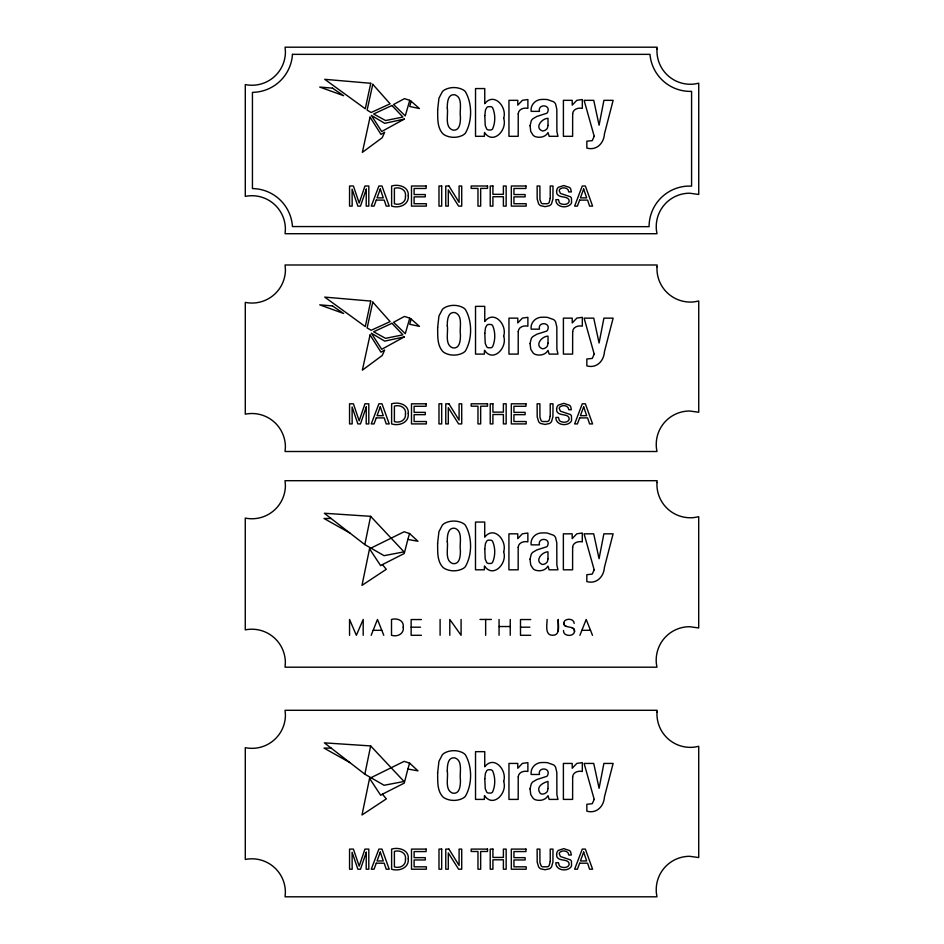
<?xml version="1.0" encoding="UTF-8"?>
<svg xmlns="http://www.w3.org/2000/svg" width="944" height="944" viewBox="0 0 944 944"><rect width="100%" height="100%" fill="white"/><g stroke="black" fill="none" stroke-linecap="round" stroke-linejoin="round"><path stroke-width="1.42" d="M558.14 631.241L558.223 619.429C557.963 624.149 560.913 635.406 552.724 635.277C544.464 635.454 547.213 624.279 547.083 619.429M563.497 630.509L563.615 631.725A4.295 4.295 0 0 0 565.232 634.285C568.194 636.409 574.046 635.69 574.566 631.477C574.979 624.562 562.777 629.518 563.969 622.391A3.469 3.469 0 0 1 565.149 620.444C567.981 618.237 574.117 619.111 574.176 623.406M364.832 544.605L370.614 516.321L324.347 513.265L364.832 544.605L384.066 555.674L403.997 551.862L370.614 516.321M364.856 774.198L370.65 745.925L324.37 742.857L364.856 774.198L384.102 785.278L404.032 781.467L370.65 745.925M369.541 548.806L361.989 585.363L386.285 569.303L382.426 564.583L380.656 565.668L369.541 548.806L404.115 531.767L409.566 533.537L417.968 541.254L407.867 539.437L404.233 553.514L382.426 564.583M369.564 778.399L362.012 814.967L386.32 798.895L382.45 794.175L380.68 795.261L369.564 778.399L404.138 761.36L409.602 763.13L418.003 770.847L407.891 769.041L404.256 783.107L382.45 794.175M407.867 539.437L409.566 533.537M407.891 769.041L409.602 763.13M371.193 635.3L377.47 619.453L383.783 635.3M579.911 635.3L586.189 619.453L592.502 635.3M331.096 518.48L324.004 518.48L349.799 532.971M421.39 619.547L411.147 619.547L411.147 635.3L421.39 635.3M479.953 619.453L491.387 619.453M530.74 619.547L520.498 619.547L520.498 635.3L530.74 635.3M499.057 626.533L510.244 626.533M411.147 627.194L420.517 627.194M520.498 627.194L529.855 627.194M373.163 630.309L381.777 630.309M581.882 630.309L590.496 630.309M331.12 748.085L324.028 748.085L349.835 762.575M566.306 626.427L564.512 625.435L563.887 623.146M571.686 627.583L573.893 628.964L574.566 631.477M510.244 619.476L510.244 635.3M499.057 619.476L499.057 635.3M485.653 619.453L485.653 635.3M461.085 619.453L461.085 635.3L449.792 619.453L449.792 635.3M440.105 619.453L440.105 635.3M363.192 635.3L363.192 619.453L356.36 635.3L349.551 619.453L349.551 635.3M437.65 109.764C437.827 117.622 436.942 126.815 442.382 133.222A11.21 11.21 0 0 0 444.435 134.933C450.087 138.119 457.639 138.119 463.292 134.933A11.222 11.222 0 0 0 465.357 133.222C472.354 121.316 472.354 103.557 465.357 91.651A11.222 11.222 0 0 0 463.292 89.94C457.639 86.765 450.087 86.765 444.435 89.94A11.21 11.21 0 0 0 442.37 91.651L438.948 98.211L437.65 109.764M437.65 327.568C437.827 335.415 436.942 344.607 442.382 351.026A11.21 11.21 0 0 0 444.435 352.737C450.087 355.912 457.639 355.912 463.292 352.737A11.222 11.222 0 0 0 465.357 351.026C472.354 339.12 472.354 321.361 465.357 309.455A11.222 11.222 0 0 0 463.292 307.744C457.639 304.558 450.087 304.558 444.435 307.744A11.21 11.21 0 0 0 442.37 309.455L438.948 316.016L437.65 327.568M437.615 543.272C437.792 551.119 436.907 560.311 442.347 566.719A11.21 11.21 0 0 0 444.4 568.441C450.052 571.616 457.616 571.616 463.268 568.441A11.222 11.222 0 0 0 465.321 566.719C472.319 554.812 472.319 537.053 465.321 525.159A11.222 11.222 0 0 0 463.268 523.436C457.616 520.262 450.052 520.262 444.4 523.436A11.21 11.21 0 0 0 442.347 525.159L438.925 531.708L437.615 543.272M437.638 772.865C437.815 780.712 436.942 789.904 442.37 796.323A11.21 11.21 0 0 0 444.435 798.034C450.087 801.208 457.639 801.208 463.292 798.034A11.222 11.222 0 0 0 465.345 796.323C472.342 784.417 472.342 766.658 465.345 754.752A11.222 11.222 0 0 0 463.292 753.041C457.639 749.866 450.087 749.866 444.435 753.041A11.21 11.21 0 0 0 442.37 754.752L438.948 761.312L437.638 772.865M366.272 189.166L366.189 206.111L368.809 206.111L368.809 186.003L364.962 186.003L359.18 203.031L353.41 186.003L349.551 186.003L349.551 206.111L352.171 206.111L352.1 189.166L357.87 206.111L360.49 206.111L366.272 189.166M366.272 406.958L366.189 423.915L368.809 423.915L368.809 403.808L364.962 403.808L359.18 420.823L353.41 403.808L349.551 403.808L349.551 423.915L352.171 423.915L352.1 406.958L357.87 423.915L360.49 423.915L366.272 406.958M366.272 852.255L366.189 869.212L368.809 869.212L368.809 849.104L364.962 849.104L359.18 866.132L353.41 849.104L349.551 849.104L349.551 869.212L352.171 869.212L352.1 852.255L357.87 869.212L360.49 869.212L366.272 852.255M447.291 108.005C448.471 114.566 444.305 127.228 452.849 130.095C460.129 131.263 460.483 121.8 460.436 116.891C459.268 110.318 463.41 97.68 454.878 94.778C447.598 93.633 447.255 103.097 447.291 108.005M447.291 325.81C448.471 332.371 444.305 345.02 452.849 347.899C460.129 349.056 460.483 339.592 460.436 334.683C459.268 328.111 463.41 315.473 454.878 312.57C447.598 311.426 447.255 320.889 447.291 325.81M447.267 541.502C448.435 548.063 444.282 560.724 452.825 563.592C460.094 564.76 460.448 555.296 460.401 550.387C459.232 543.815 463.374 531.177 454.843 528.274C447.574 527.13 447.232 536.593 447.267 541.502M447.291 771.106C448.471 777.667 444.305 790.317 452.849 793.196C460.117 794.352 460.471 784.901 460.436 779.98C459.268 773.407 463.41 760.77 454.866 757.879C447.598 756.722 447.255 766.198 447.291 771.106M484.803 115.569L485.228 125.505L486.703 128.986A3.41 3.41 0 0 0 488.26 129.965L490.998 129.965A3.363 3.363 0 0 0 492.544 128.986C495.494 122.661 495.494 113.988 492.544 107.663A3.363 3.363 0 0 0 490.998 106.672L488.26 106.672A3.41 3.41 0 0 0 486.703 107.663L485.428 110.259L484.803 115.569M484.803 333.362L485.228 343.297L486.703 346.79A3.41 3.41 0 0 0 488.26 347.77L490.998 347.77A3.363 3.363 0 0 0 492.544 346.79C495.494 340.454 495.494 331.781 492.544 325.456A3.363 3.363 0 0 0 490.998 324.476L488.26 324.476A3.41 3.41 0 0 0 486.703 325.456L485.428 328.064L484.803 333.362M484.768 549.066L485.192 559.001L486.667 562.482A3.41 3.41 0 0 0 488.225 563.462L490.974 563.462A3.363 3.363 0 0 0 492.508 562.482C495.458 556.158 495.458 547.485 492.508 541.16A3.363 3.363 0 0 0 490.974 540.18L488.225 540.18A3.41 3.41 0 0 0 486.667 541.16L485.393 543.756L484.768 549.066M484.791 778.67L485.228 788.606L486.691 792.087A3.41 3.41 0 0 0 488.26 793.066L490.998 793.066A3.363 3.363 0 0 0 492.532 792.087C495.482 785.762 495.482 777.077 492.532 770.752A3.363 3.363 0 0 0 490.998 769.773L488.26 769.773A3.41 3.41 0 0 0 486.691 770.752L485.417 773.36L484.791 778.67M503.683 118.319C507.636 129.894 493.205 145.246 484.484 132.502L484.355 136.314L475.528 136.314L475.528 88.559L484.756 88.559L484.756 103.675C494.007 91.757 507.365 107.038 503.683 118.319M503.683 336.123C507.636 347.687 493.205 363.039 484.484 350.295L484.355 354.106L475.528 354.106L475.528 306.363L484.756 306.363L484.756 321.479C494.007 309.549 507.365 324.83 503.683 336.123M503.648 551.815C507.612 563.391 493.169 578.743 484.461 565.999L484.319 569.81L475.493 569.81L475.493 522.056L484.72 522.056L484.72 537.171C493.972 525.253 507.341 540.534 503.648 551.815M503.671 781.42C507.636 792.984 493.205 808.335 484.484 795.591L484.343 799.403L475.528 799.403L475.528 751.66L484.756 751.66L484.756 766.776C494.007 754.858 507.365 770.139 503.671 781.42M530.068 125.729L530.752 131.476L533.148 135.263A7.328 7.328 0 0 0 535.531 136.715C540.003 138.131 545.667 136.998 548.016 132.561L549.148 136.314L557.975 136.314L556.889 131.558L556.818 109.244L555.615 104.088A7.186 7.186 0 0 0 553.668 101.787L547.508 99.604A30.479 30.479 0 0 0 542.517 99.427C535.991 99.085 530.162 104.701 531.165 111.368L539.461 111.368C537.584 103.828 550.576 104.241 547.827 111.663A2.985 2.985 0 0 1 546.706 113.292L536.912 116.419L532.794 118.826A7.812 7.812 0 0 0 531.236 120.879L530.068 125.729M530.068 343.522L530.752 349.268L533.148 353.056A7.328 7.328 0 0 0 535.531 354.507C540.003 355.923 545.667 354.791 548.016 350.366L549.148 354.106L557.975 354.106L556.889 349.351L556.818 327.037L555.615 321.892A7.186 7.186 0 0 0 553.668 319.591L547.508 317.408A30.479 30.479 0 0 0 542.517 317.231C535.991 316.877 530.162 322.506 531.165 329.161L539.461 329.161C537.584 321.621 550.576 322.034 547.827 329.468A2.985 2.985 0 0 1 546.706 331.084L536.912 334.211L532.794 336.619A7.812 7.812 0 0 0 531.236 338.684L530.068 343.522M530.032 559.226L530.717 564.972L533.124 568.76A7.328 7.328 0 0 0 535.508 570.211C539.968 571.627 545.632 570.495 547.98 566.058L549.113 569.81L557.939 569.81L556.854 565.055L556.783 542.741L555.579 537.584A7.186 7.186 0 0 0 553.632 535.283L547.485 533.1A30.479 30.479 0 0 0 542.481 532.935C535.956 532.581 530.127 538.21 531.142 544.865L539.425 544.865C537.549 537.325 550.541 537.738 547.791 545.16A2.985 2.985 0 0 1 546.67 546.788L536.876 549.915L532.758 552.323A7.812 7.812 0 0 0 531.201 554.388L530.032 559.226M530.056 788.818L530.752 794.565L533.148 798.353A7.328 7.328 0 0 0 535.531 799.804C540.003 801.22 545.667 800.087 548.016 795.662L549.148 799.403L557.975 799.403L556.889 794.659L556.818 772.334L555.603 767.189A7.186 7.186 0 0 0 553.656 764.888L547.508 762.705A30.479 30.479 0 0 0 542.505 762.528C535.991 762.174 530.162 767.802 531.165 774.469L539.449 774.469C537.573 766.929 550.576 767.33 547.827 774.764A2.985 2.985 0 0 1 546.706 776.381L536.9 779.52L532.782 781.915A7.812 7.812 0 0 0 531.236 783.98L530.056 788.818M657.012 48.994L656.953 50.834A33.418 33.418 0 0 0 694.642 83.992L698.737 83.214L698.737 194.464L689.651 193.213A33.418 33.418 0 0 0 656.245 226.654A34.244 34.244 0 0 0 656.422 230.23L656.977 233.711L285.088 233.711L285.395 229.168A33.488 33.488 0 0 0 246.915 196.092L245.287 196.364L245.287 84.582L246.915 84.866A33.465 33.465 0 0 0 285.43 51.814L285.064 47.2L657.154 47.2L657.012 48.994M657.012 266.798L656.953 268.639A33.418 33.418 0 0 0 694.642 301.797L698.737 301.006L698.737 412.257L689.651 411.006A33.418 33.418 0 0 0 656.245 444.459A34.244 34.244 0 0 0 656.422 448.022L656.977 451.503L285.088 451.503L285.395 446.96A33.488 33.488 0 0 0 246.915 413.885L245.287 414.168L245.287 302.387L246.915 302.67A33.465 33.465 0 0 0 285.43 269.618L285.064 264.993L657.154 264.993L657.012 266.798M656.977 482.502L656.918 484.331A33.418 33.418 0 0 0 694.607 517.489L698.702 516.71L698.702 627.961L689.616 626.71A33.418 33.418 0 0 0 656.245 658.428A34.244 34.244 0 0 0 656.387 663.726L656.941 667.196L285.064 667.196L285.359 662.664A33.488 33.488 0 0 0 246.891 629.589L245.263 629.86L245.263 518.091L246.891 518.374A33.465 33.465 0 0 0 285.407 485.31L285.029 480.697L657.118 480.697L656.977 482.502M657 712.095L656.953 713.935A33.418 33.418 0 0 0 694.631 747.093L698.725 746.303L698.725 857.565L689.639 856.302A33.418 33.418 0 0 0 656.233 889.755A34.244 34.244 0 0 0 656.41 893.319L656.965 896.8L285.088 896.8L285.383 892.257A33.488 33.488 0 0 0 246.915 859.182L245.287 859.465L245.287 747.683L246.915 747.967A33.465 33.465 0 0 0 285.43 714.915L285.064 710.301L657.154 710.301L657 712.095M403.218 627.146C404.339 633.931 397.247 637.153 391.512 635.3L391.512 619.453C397.035 617.824 404.221 620.338 403.218 627.146M550.222 198.405L549.184 202.441A4 4 0 0 1 547.732 203.68L542.352 203.739A3.67 3.67 0 0 1 541.065 202.618L539.944 199.467L539.897 186.003L537.124 186.003L537.195 199.078L538.646 203.869A6.089 6.089 0 0 0 540.782 205.733L545.066 206.653L549.337 205.733A6.089 6.089 0 0 0 551.485 203.869L552.924 199.078L552.995 186.003L550.222 186.003L550.222 198.405M550.222 416.21L549.184 420.245A4 4 0 0 1 547.732 421.472L542.352 421.531A3.67 3.67 0 0 1 541.065 420.422L539.944 417.26L539.897 403.808L537.124 403.808L537.195 416.87L538.646 421.673A6.089 6.089 0 0 0 540.782 423.537L545.066 424.446L549.337 423.537A6.089 6.089 0 0 0 551.485 421.673L552.924 416.87L552.995 403.808L550.222 403.808L550.222 416.21M550.222 861.506L549.184 865.542A4 4 0 0 1 547.732 866.769L542.352 866.828A3.67 3.67 0 0 1 541.065 865.719L539.944 862.556L539.897 849.104L537.124 849.104L537.195 862.167L538.646 866.97A6.089 6.089 0 0 0 540.782 868.834L545.066 869.743L549.337 868.834A6.089 6.089 0 0 0 551.485 866.97L552.924 862.167L552.995 849.104L550.222 849.104L550.222 861.506M556.571 191.042L556.818 193.426A4.059 4.059 0 0 0 557.644 194.771C560.689 198.275 569.256 195.526 569.208 201.473C568.194 204.907 563.238 204.966 560.547 203.621A4.224 4.224 0 0 1 559.237 202.417L558.47 199.644L555.851 199.644C555.532 207.031 566.034 208.848 570.506 204.423A5.168 5.168 0 0 0 571.557 202.724L571.45 198.134A4.59 4.59 0 0 0 570.459 196.777L560.394 193.402L559.226 190.594A2.962 2.962 0 0 1 560.217 188.883C563.061 186.77 568.642 187.762 568.784 191.939L571.332 191.939L570.731 189.06A5.31 5.31 0 0 0 569.598 187.478L563.78 185.543L558.423 187.266A5.404 5.404 0 0 0 557.019 189.213L556.571 191.042M556.571 408.835L556.818 411.218A4.059 4.059 0 0 0 557.644 412.575C560.689 416.068 569.256 413.33 569.208 419.278C568.194 422.7 563.238 422.759 560.547 421.425A4.224 4.224 0 0 1 559.237 420.21L558.47 417.437L555.851 417.437C555.532 424.824 566.034 426.653 570.506 422.228A5.168 5.168 0 0 0 571.557 420.517L571.45 415.926A4.59 4.59 0 0 0 570.459 414.569L560.394 411.195L559.226 408.386A2.962 2.962 0 0 1 560.217 406.687C563.061 404.563 568.642 405.566 568.784 409.731L571.332 409.731L570.731 406.852A5.31 5.31 0 0 0 569.598 405.283L563.78 403.348L558.423 405.07A5.404 5.404 0 0 0 557.019 407.017L556.571 408.835M556.571 854.131L556.818 856.515A4.059 4.059 0 0 0 557.644 857.872C560.689 861.365 569.256 858.627 569.208 864.574C568.194 867.996 563.238 868.067 560.547 866.722A4.224 4.224 0 0 1 559.237 865.506L558.47 862.733L555.851 862.733C555.532 870.12 566.034 871.949 570.506 867.524A5.168 5.168 0 0 0 571.557 865.825L571.45 861.223A4.59 4.59 0 0 0 570.459 859.866L560.394 856.503L559.226 853.683A2.962 2.962 0 0 1 560.217 851.984C563.061 849.86 568.642 850.863 568.784 855.028L571.332 855.028L570.731 852.149A5.31 5.31 0 0 0 569.598 850.579L563.78 848.644L558.423 850.367A5.404 5.404 0 0 0 557.019 852.314L556.571 854.131M518.232 113.846L518.197 136.314L508.958 136.314L508.958 100.335L517.796 100.335L517.796 105.15L522.41 100.3L527.885 99.533L527.885 108.359C523.932 107.439 518.433 109.079 518.232 113.846M518.232 331.639L518.197 354.106L508.958 354.106L508.958 318.14L517.796 318.14L517.796 322.942L522.41 318.093L527.885 317.326L527.885 326.152C523.932 325.243 518.433 326.884 518.232 331.639M518.197 547.343L518.162 569.81L508.922 569.81L508.922 533.832L517.76 533.832L517.76 538.646L522.374 533.797L527.861 533.03L527.861 541.856C523.896 540.936 518.398 542.576 518.197 547.343M518.232 776.936L518.185 799.403L508.958 799.403L508.958 763.436L517.784 763.436L517.784 768.251L522.41 763.401L527.885 762.634L527.885 771.46C523.92 770.54 518.433 772.18 518.232 776.936M572.666 113.846L572.619 136.314L563.403 136.314L563.403 100.335L572.217 100.335L572.217 105.15L576.843 100.3L582.318 99.533L582.318 108.359C578.353 107.439 572.866 109.091 572.666 113.846M572.666 331.639L572.619 354.106L563.403 354.106L563.403 318.14L572.217 318.14L572.217 322.942L576.843 318.093L582.318 317.326L582.318 326.152C578.353 325.243 572.866 326.884 572.666 331.639M572.63 547.343L572.595 569.81L563.367 569.81L563.367 533.832L572.182 533.832L572.182 538.646L576.808 533.797L582.283 533.03L582.283 541.856C578.318 540.936 572.831 542.588 572.63 547.343M572.654 776.936L572.619 799.403L563.391 799.403L563.391 763.436L572.217 763.436L572.217 768.251L576.831 763.401L582.306 762.634L582.306 771.46C578.353 770.54 572.855 772.18 572.654 776.936M548.016 125.41L547.473 127.936A4.932 4.932 0 0 1 546.505 129.304L545.219 130.248A6.254 6.254 0 0 1 542.34 130.956C534.269 127.794 541.655 118.437 548.016 118.319L548.016 125.41M548.016 343.203L547.473 345.74A4.932 4.932 0 0 1 546.505 347.097L545.219 348.041A6.254 6.254 0 0 1 542.34 348.761C534.269 345.587 541.655 336.229 548.016 336.123L548.016 343.203M547.98 558.907L547.449 561.432A4.932 4.932 0 0 1 546.47 562.801L545.184 563.745A6.254 6.254 0 0 1 542.304 564.453C534.233 561.291 541.62 551.933 547.98 551.815L547.98 558.907M548.016 788.5L547.473 791.037A4.932 4.932 0 0 1 546.505 792.405L545.219 793.338A6.254 6.254 0 0 1 542.328 794.057L541.467 793.951A2.832 2.832 0 0 1 540.145 793.196C535.59 786.942 542.753 782.8 548.016 781.42L548.016 788.5M408.256 195.715C409.224 204.848 399.17 208.518 391.618 206.111L391.618 186.003C398.675 183.82 409.153 186.818 408.256 195.715M408.256 413.507C409.224 422.641 399.17 426.31 391.618 423.915L391.618 403.808C398.675 401.613 409.153 404.622 408.256 413.507M408.256 858.804C409.224 867.949 399.17 871.619 391.618 869.212L391.618 849.104C398.675 846.91 409.153 849.919 408.256 858.804M405.483 196.258C406.109 202.346 399.784 205.591 394.391 203.798L394.391 188.316C399.855 186.582 406.557 189.862 405.483 196.258M405.483 414.05C406.109 420.139 399.784 423.384 394.391 421.602L394.391 406.121C399.855 404.386 406.557 407.655 405.483 414.05M405.483 859.347C406.109 865.436 399.784 868.681 394.391 866.899L394.391 851.417C399.855 849.683 406.557 852.951 405.483 859.347M292.451 54.351L292.333 55.956A40.545 40.545 0 0 1 254.019 92.311L252.437 92.382L252.437 188.576L254.019 188.623A40.557 40.557 0 0 1 292.321 225.026L292.439 226.56L649.083 226.666A40.557 40.557 0 0 1 687.574 186.098L691.586 186.121L691.586 91.379L688.306 91.356A40.521 40.521 0 0 1 650.027 54.976L649.968 54.351L292.451 54.351M594.213 136.314L592.254 140.632L586.849 141.187L586.849 148.078C596.643 150.863 603.9 143.181 604.443 133.906L613.128 100.335L603.912 100.335L599.086 125.21L593.741 100.335L584.112 100.335L594.213 136.314M594.213 354.106L592.254 358.425L586.849 358.991L586.849 365.883C596.643 368.656 603.9 360.986 604.443 351.699L613.128 318.14L603.912 318.14L599.086 343.002L593.741 318.14L584.112 318.14L594.213 354.106M594.177 569.81L592.218 574.129L586.826 574.695L586.826 581.575C596.608 584.36 603.865 576.678 604.408 567.403L613.093 533.832L603.877 533.832L599.062 558.706L593.705 533.832L584.076 533.832L594.177 569.81M594.201 799.403L592.242 803.722L586.849 804.288L586.849 811.179C596.643 813.952 603.9 806.282 604.431 796.996L613.128 763.436L603.9 763.436L599.086 788.299L593.729 763.436L584.112 763.436L594.201 799.403M370.756 83.284L365.281 108.772L324.736 79.32L370.756 83.284M370.756 301.077L365.281 326.577L324.736 297.112L370.756 301.077M372.774 84.299L367.122 110.129L371.145 112.501L390.108 103.816L372.774 84.299M370.048 117.127L362.366 152.362L382.214 137.694L384.668 132.243L380.975 134.39L370.048 117.127M372.774 302.104L367.122 327.934L371.145 330.294L390.108 321.609L372.774 302.104M370.048 334.931L362.366 370.154L382.214 355.499L384.668 350.035L380.975 352.195L370.048 334.931M411.112 101.209L409.755 106.483L419.455 108.572L411.112 101.209M411.112 319.001L409.755 324.288L419.455 326.376L411.112 319.001M409.755 100.335L405.271 115.9L393.565 104.501L404.469 98.636L409.755 100.335M409.755 318.14L405.271 333.692L393.565 322.293L404.469 316.429L409.755 318.14M380.29 189.012L377.057 197.874L383.288 197.874L380.29 189.012M380.29 406.805L377.057 415.667L383.288 415.667L380.29 406.805M583.652 189.012L580.418 197.874L586.661 197.874L583.652 189.012M380.29 852.102L377.057 860.963L383.288 860.963L380.29 852.102M583.652 406.805L580.418 415.667L586.661 415.667L583.652 406.805M583.652 852.102L580.418 860.963L586.661 860.963L583.652 852.102M376.278 200.104L374.048 206.111L371.275 206.111L378.898 186.003L381.99 186.003L389.223 206.111L386.226 206.111L384.22 200.104L376.278 200.104M376.278 417.897L374.048 423.915L371.275 423.915L378.898 403.808L381.99 403.808L389.223 423.915L386.226 423.915L384.22 417.897L376.278 417.897M579.651 200.104L577.409 206.111L574.636 206.111L582.271 186.003L585.351 186.003L592.596 206.111L589.587 206.111L587.581 200.104L579.651 200.104M376.278 863.194L374.048 869.212L371.275 869.212L378.898 849.104L381.99 849.104L389.223 869.212L386.226 869.212L384.22 863.194L376.278 863.194M579.651 417.897L577.409 423.915L574.636 423.915L582.271 403.808L585.351 403.808L592.596 423.915L589.587 423.915L587.581 417.897L579.651 417.897M579.651 863.194L577.409 869.212L574.636 869.212L582.271 849.104L585.351 849.104L592.596 869.212L589.587 869.212L587.581 863.194L579.651 863.194M404.351 119.074L381.718 131.511L371.346 115.404L384.727 123.334L404.351 119.074M404.351 336.866L381.718 349.304L371.346 333.197L384.727 341.126L404.351 336.866M391.937 105.504L373.623 113.988L385.565 120.537L402.899 117.056L391.937 105.504M391.937 323.296L373.623 331.781L385.565 338.341L402.899 334.849L391.937 323.296M426.122 186.003L411.49 186.003L411.49 206.111L426.358 206.111L426.358 203.727L414.109 203.727L414.109 196.871L425.272 196.871L425.272 194.558L414.109 194.558L414.109 188.47L426.122 188.47L426.122 186.003M441.686 186.003L438.984 186.003L438.984 206.111L441.686 206.111L441.686 186.003M448.919 186.003L445.769 186.003L445.769 206.111L448.306 206.111L448.306 189.862L458.631 206.111L461.71 206.111L461.71 186.003L459.091 186.003L459.091 202.335L448.919 186.003M487.517 186.003L471.186 186.003L471.186 188.399L477.971 188.399L477.971 206.111L480.661 206.111L480.661 188.399L487.517 188.399L487.517 186.003M492.91 186.003L490.219 186.003L490.219 206.111L492.91 206.111L492.91 196.718L503.388 196.718L503.388 206.111L506.161 206.111L506.161 186.003L503.388 186.003L503.388 194.322L492.91 194.322L492.91 186.003M525.961 186.003L511.318 186.003L511.318 206.111L526.186 206.111L526.186 203.727L513.937 203.727L513.937 196.871L525.112 196.871L525.112 194.558L513.937 194.558L513.937 188.47L525.961 188.47L525.961 186.003M426.122 403.808L411.49 403.808L411.49 423.915L426.358 423.915L426.358 421.52L414.109 421.52L414.109 414.664L425.272 414.664L425.272 412.351L414.109 412.351L414.109 406.274L426.122 406.274L426.122 403.808M441.686 403.808L438.984 403.808L438.984 423.915L441.686 423.915L441.686 403.808M448.919 403.808L445.769 403.808L445.769 423.915L448.306 423.915L448.306 407.655L458.631 423.915L461.71 423.915L461.71 403.808L459.091 403.808L459.091 420.139L448.919 403.808M487.517 403.808L471.186 403.808L471.186 406.191L477.971 406.191L477.971 423.915L480.661 423.915L480.661 406.191L487.517 406.191L487.517 403.808M492.91 403.808L490.219 403.808L490.219 423.915L492.91 423.915L492.91 414.51L503.388 414.51L503.388 423.915L506.161 423.915L506.161 403.808L503.388 403.808L503.388 412.127L492.91 412.127L492.91 403.808M525.961 403.808L511.318 403.808L511.318 423.915L526.186 423.915L526.186 421.52L513.937 421.52L513.937 414.664L525.112 414.664L525.112 412.351L513.937 412.351L513.937 406.274L525.961 406.274L525.961 403.808M426.122 849.104L411.49 849.104L411.49 869.212L426.358 869.212L426.358 866.816L414.109 866.816L414.109 859.96L425.272 859.96L425.272 857.648L414.109 857.648L414.109 851.571L426.122 851.571L426.122 849.104M441.686 849.104L438.984 849.104L438.984 869.212L441.686 869.212L441.686 849.104M448.919 849.104L445.769 849.104L445.769 869.212L448.306 869.212L448.306 852.951L458.631 869.212L461.71 869.212L461.71 849.104L459.091 849.104L459.091 865.436L448.919 849.104M487.517 849.104L471.186 849.104L471.186 851.488L477.971 851.488L477.971 869.212L480.661 869.212L480.661 851.488L487.517 851.488L487.517 849.104M492.91 849.104L490.219 849.104L490.219 869.212L492.91 869.212L492.91 859.807L503.388 859.807L503.388 869.212L506.161 869.212L506.161 849.104L503.388 849.104L503.388 857.423L492.91 857.423L492.91 849.104M525.961 849.104L511.318 849.104L511.318 869.212L526.186 869.212L526.186 866.816L513.937 866.816L513.937 859.96L525.112 859.96L525.112 857.648L513.937 857.648L513.937 851.571L525.961 851.571L525.961 849.104M332.477 88.134L319.733 87.06L343.616 95.686L332.477 88.134M332.477 305.927L319.733 304.853L343.616 313.479L332.477 305.927"/></g></svg>
